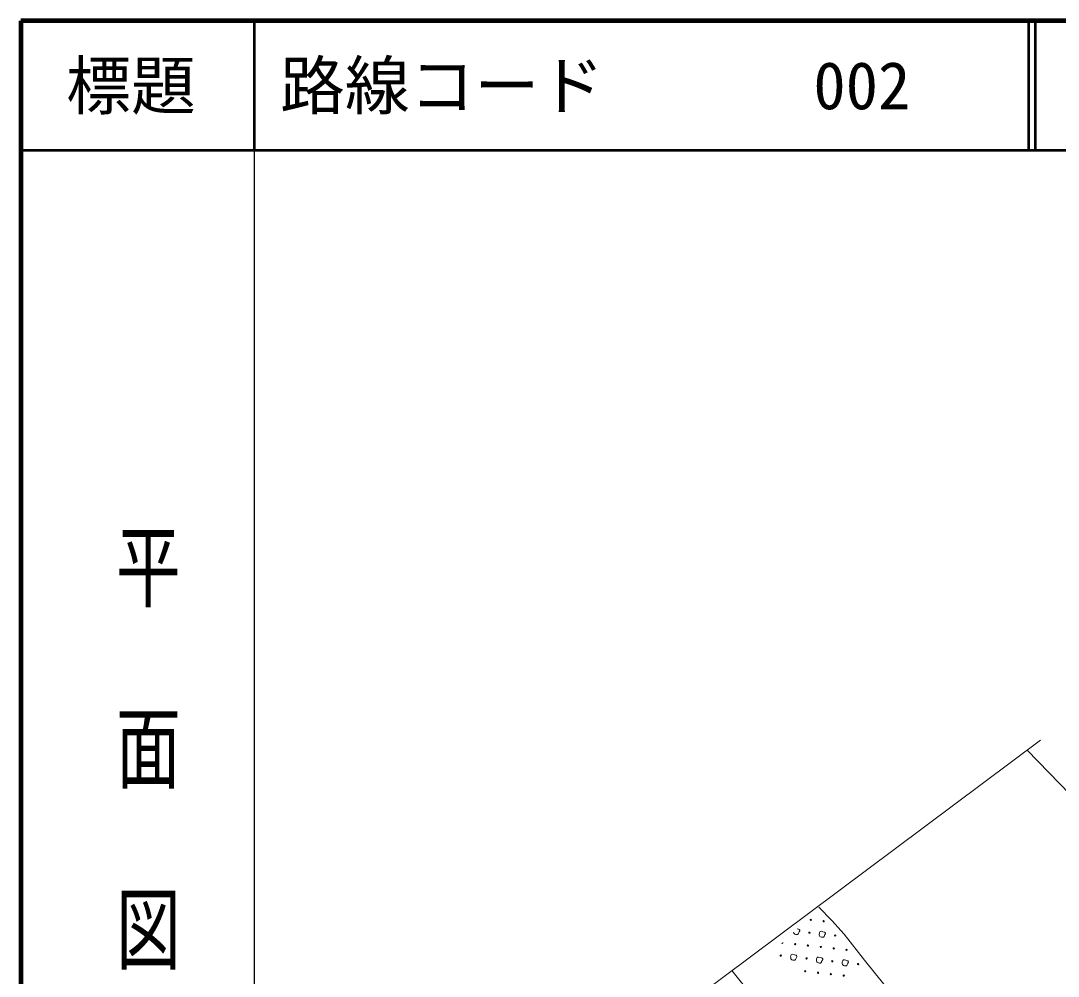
# Model space of a CAD drawing. Units: millimetres, scale not verified. Extents: x 40000 to 680000, y 20000 to 380000.
# Drawn here: x 40000 to 120033, y 306260 to 380000 of the extents above; entities that cross this region are included whole.
import ezdxf
from ezdxf.enums import TextEntityAlignment as Align

# ---------------------------------------------------------------- set-up
doc = ezdxf.new("R2010")
doc.units = ezdxf.units.MM
doc.header["$LTSCALE"] = 1000
for name, color, linetype, lineweight in [('M-TTL', 2, 'Continuous', 140), ('M-TTL-BAND', 7, 'Continuous', 25), ('M-TTL-LINE', 7, 'Continuous', 50), ('S-BGD', 1, 'Continuous', 13), ('S-BGD-HTXT', 6, 'Continuous', 13)]:
    doc.layers.add(name, color=color, linetype=linetype, lineweight=lineweight)
doc.layers.add('M-TTL-TXT', color=7, linetype='Continuous')
doc.styles.add('@ＭＳ ゴシック', font='')
doc.styles.add('ＭＳ ゴシック', font='')
doc.styles.get('@ＭＳ ゴシック').set_extended_font_data('@MS Gothic')
doc.styles.get('ＭＳ ゴシック').set_extended_font_data('MS Gothic')

msp = doc.modelspace()

# ---------------------------------------------------------------- linework, layer by layer
at = {"layer": 'M-TTL'}
for p, q in [((40000, 380000), (40000, 20000)), ((680000, 380000), (40000, 380000))]:
    msp.add_line(p, q, dxfattribs=at)
at = {"layer": 'M-TTL-BAND'}
msp.add_line((58000, 370000), (58000, 20000), dxfattribs=at)
at = {"layer": 'M-TTL-LINE'}
for p, q in [((58000, 380000), (58000, 370000)), ((117750, 380000), (117750, 370000)), ((118250, 380000), (118250, 370000)), ((40000, 370000), (680000, 370000))]:
    msp.add_line(p, q, dxfattribs=at)
at = {"layer": 'S-BGD'}
msp.add_line((94857, 306697), (96429, 304744), dxfattribs=at)
for points in [[(101559, 311584), (102559, 310567), (103521, 309503), (105077, 307504), (106687, 305534), (107446, 304744), (108249, 303996), (110398, 302198), (112500, 300360), (113722, 299221), (114904, 298034), (115356, 297492), (115765, 296905), (116668, 295210), (117623, 293548), (118896, 292019), (120121, 290453)], [(99894, 309912), (99989, 309886), (100043, 309869), (100070, 309841), (100092, 309805), (100096, 309759), (100050, 309691), (100020, 309640), (100001, 309598), (99989, 309554), (99962, 309518), (99943, 309498), (99910, 309487), (99875, 309487)], [(99875, 309487), (99839, 309486), (99780, 309489), (99708, 309519), (99663, 309554), (99633, 309591), (99614, 309653)]]:
    msp.add_lwpolyline(points, dxfattribs=at)
for points in [[(101863, 309269), (101827, 309269), (101768, 309272), (101696, 309302), (101651, 309336), (101621, 309373), (101598, 309450), (101596, 309518), (101605, 309579), (101615, 309642), (101645, 309687), (101690, 309723), (101768, 309733), (101881, 309695), (101977, 309669), (102031, 309651), (102058, 309623), (102080, 309588), (102084, 309541), (102038, 309474), (102008, 309423), (101989, 309380), (101977, 309337), (101950, 309301), (101931, 309281), (101898, 309270)], [(99658, 307499), (99621, 307498), (99563, 307501), (99491, 307531), (99446, 307565), (99416, 307602), (99393, 307679), (99391, 307747), (99400, 307808), (99410, 307872), (99439, 307916), (99484, 307952), (99563, 307962), (99675, 307924), (99772, 307898), (99826, 307880), (99853, 307853), (99875, 307817), (99879, 307771), (99832, 307703), (99803, 307652), (99784, 307609), (99772, 307566), (99745, 307530), (99726, 307510), (99693, 307499)], [(101646, 307281), (101609, 307281), (101551, 307284), (101479, 307314), (101434, 307348), (101404, 307385), (101381, 307461), (101379, 307530), (101388, 307590), (101398, 307654), (101428, 307699), (101472, 307735), (101551, 307745), (101663, 307707), (101760, 307681), (101814, 307663), (101841, 307635), (101863, 307600), (101867, 307553), (101820, 307485), (101791, 307434), (101772, 307392), (101760, 307349), (101733, 307313), (101714, 307293), (101681, 307282)], [(103634, 307064), (103598, 307064), (103539, 307066), (103467, 307096), (103422, 307131), (103392, 307168), (103369, 307244), (103367, 307313), (103376, 307373), (103386, 307437), (103416, 307482), (103461, 307518), (103539, 307528), (103651, 307490), (103748, 307463), (103802, 307446), (103829, 307418), (103851, 307383), (103855, 307336), (103808, 307268), (103779, 307217), (103760, 307175), (103748, 307132), (103721, 307095), (103702, 307075), (103669, 307065)]]:
    msp.add_lwpolyline(points, close=True, dxfattribs=at)
for centre in [(100942, 310617), (101936, 310508), (100833, 309623), (102821, 309406), (99730, 308738), (100724, 308629), (101718, 308520), (102712, 308412), (103706, 308303), (98627, 307852), (100616, 307635), (102604, 307418), (100507, 306641), (101501, 306532), (104592, 307200), (102495, 306423), (103489, 306315)]:
    msp.add_circle(centre, 49.8, dxfattribs=at)
msp.add_arc((98736, 308846), 49.8, 227.42287, 38.11971, dxfattribs=at)
at = {"layer": 'S-BGD-HTXT'}
for p, q in [((63272, 283115), (118661, 324469)), ((117645, 323711), (134267, 306414))]:
    msp.add_line(p, q, dxfattribs=at)

# ---------------------------------------------------------------- texts
at = {"layer": 'M-TTL-BAND', "style": '@ＭＳ ゴシック', "width": 1.4}
msp.add_text('平  面  図', height=3666, rotation=270, dxfattribs=at).set_placement((49777, 306475), align=Align.MIDDLE_RIGHT)
at = {"layer": 'M-TTL-TXT', "style": 'ＭＳ ゴシック'}
msp.add_text('標題', height=3666, dxfattribs=at).set_placement((48500, 375000), align=Align.MIDDLE_CENTER)
for s, p in [('路線コード', (60000, 375000)), ('002', (101142, 375000))]:
    msp.add_text(s, height=3666, dxfattribs=at).set_placement(p, align=Align.MIDDLE_LEFT)

doc.saveas('drawing.dxf')
